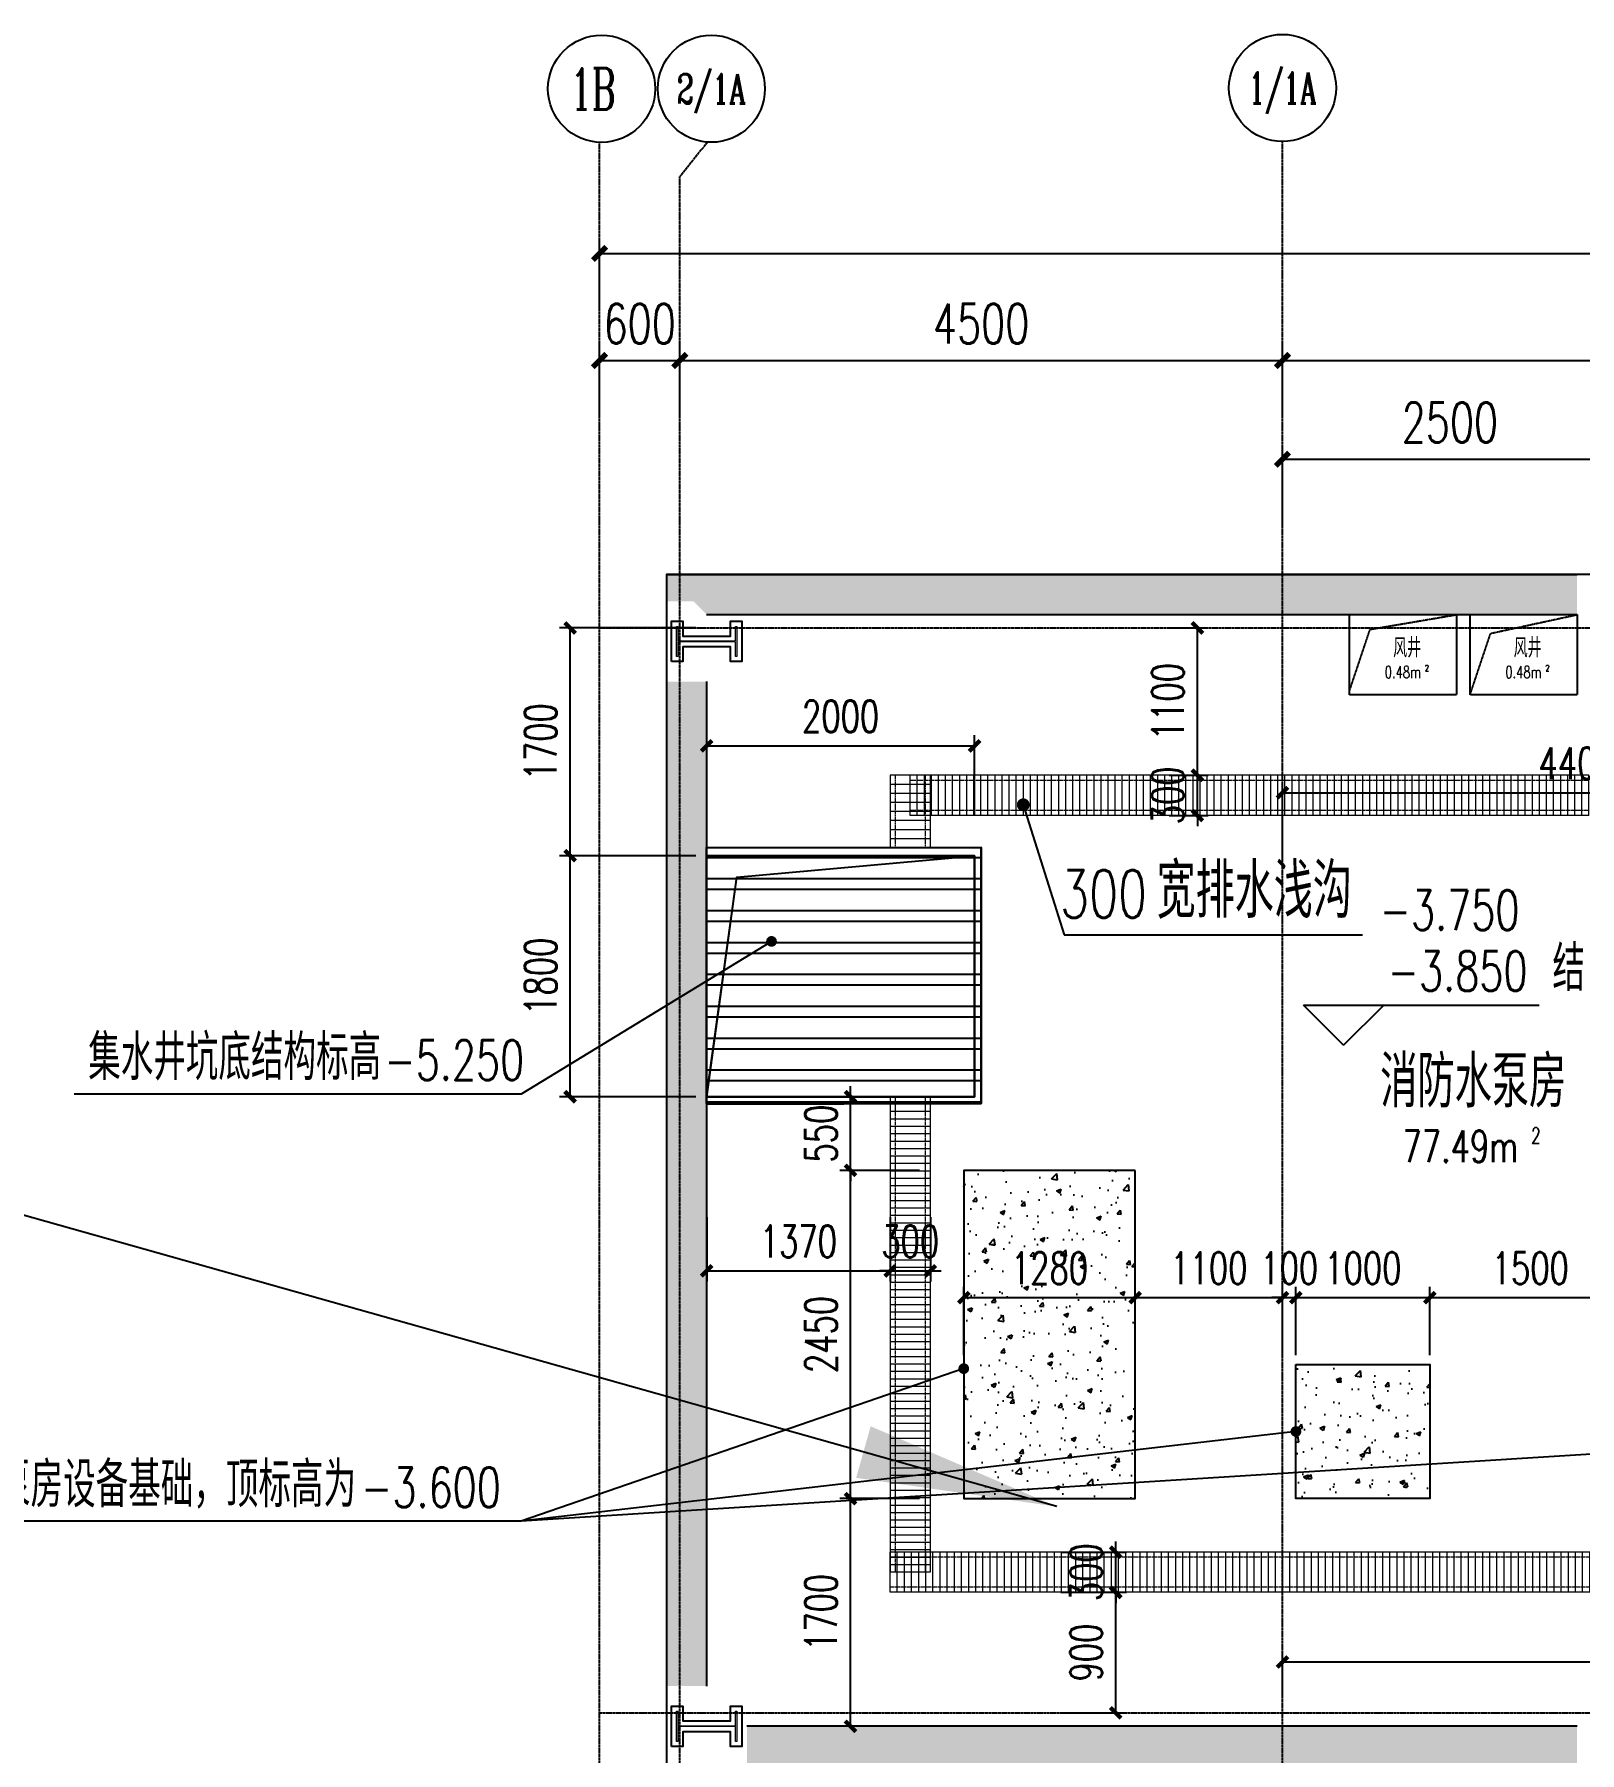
# Model space of a CAD drawing. Extents: x -954573 to 446329, y 489853 to 1226784.
# Drawn here: x -178675 to -167135, y 853423 to 866252 of the extents above; entities that cross this region are included whole.
import ezdxf
from ezdxf.enums import TextEntityAlignment as Align

# ---------------------------------------------------------------- set-up
doc = ezdxf.new("R2010")
doc.units = 0
doc.header["$LTSCALE"] = 10
doc.header["$MEASUREMENT"] = 0
doc.linetypes.add('10平面$0$DOTE', pattern=[2.42, 2, -0.2, 0.02, -0.2])
doc.linetypes.add('10平面$1$DASH', pattern=[0.35, 0.25, -0.1])
doc.layers.get('Defpoints').update_dxf_attribs({"color": 210})
for name, color, linetype in [('10平面$0$A-AXIS-D', 8, 'Continuous'), ('10平面$0$A-AXIS-DOTE', 8, '10平面$0$DOTE'), ('10平面$0$A-AXIS-DP', 8, 'Continuous'), ('10平面$0$A-AXIS-SYMB', 8, 'Continuous'), ('10平面$0$A-HATCH-2', 8, 'Continuous'), ('10平面$0$A-WINDOW', 8, 'Continuous'), ('10平面$0$A-防火门窗', 1, 'Continuous'), ('10平面$0$AS-COLN', 8, 'Continuous'), ('10平面$0$AS-WALL', 8, 'Continuous'), ('10平面$0$AS-结构边线层', 8, 'Continuous'), ('10平面$0$PUB_TEXT', 8, 'Continuous'), ('10平面$0$建-墙-填充', 8, 'Continuous'), ('10平面$0$建-标高', 8, 'Continuous'), ('A-LIN-V', 9, 'Continuous'), ('建-引出', 3, 'Continuous')]:
    doc.layers.add(name, color=color, linetype=linetype)
doc.layers.add('10平面$0$A-WALL-HATCH', color=8, linetype='Continuous', lineweight=13)
doc.layers.add('10平面$0$S-col', color=2, linetype='Continuous', lineweight=0)
doc.styles.add('10平面$0$_TCH_AXIS', font='COMPLEX', dxfattribs={"bigfont": 'GBCBIG'})
doc.styles.add('10平面$0$_TCH_DIM', font='SIMPLEX', dxfattribs={"bigfont": 'GBCBIG'})
doc.styles.add('10平面$0$_TCH_DIM_T3', font='SIMPLEX', dxfattribs={"width": 0.705882, "bigfont": 'GBCBIG'})
doc.styles.add('10平面$0$A-AREA', font='SIMPLEX', dxfattribs={"bigfont": 'GBCBIG'})
doc.styles.add('10平面$0$A-STANDARD', font='SIMPLEX', dxfattribs={"bigfont": 'GBCBIG'})
doc.dimstyles.new('10平面$0$_TCH_ARCH&&100', dxfattribs={"dimtxt": 297.5, "dimasz": 100, "dimexe": 100, "dimexo": 100, "dimgap": 126.25, "dimtad": 1, "dimdec": 0, "dimzin": 0, "dimdsep": 46, "dimtxsty": '10平面$0$_TCH_DIM_T3', "dimblk": '10平面$0$_ArchTick', "dimcen": 0.09, "dimclrt": 7, "dimazin": 2, "dimtfac": 1, "dimtdec": 0, "dimtix": 1, "dimtmove": 2, "dimatfit": 3, "dimfxl": 0, "dimtolj": 1, "dimtzin": 0, "dimarcsym": 0})
doc.dimstyles.new('10平面$0$_TCH_ARCH&&80', dxfattribs={"dimtxt": 238, "dimasz": 80, "dimexe": 80, "dimexo": 80, "dimgap": 101, "dimtad": 1, "dimdec": 0, "dimzin": 0, "dimdsep": 46, "dimtxsty": '10平面$0$_TCH_DIM_T3', "dimblk": '10平面$0$_ArchTick', "dimcen": 0.09, "dimclrt": 7, "dimazin": 2, "dimtfac": 1, "dimtdec": 0, "dimtix": 1, "dimtmove": 2, "dimatfit": 3, "dimfxl": 0, "dimtolj": 1, "dimtzin": 0, "dimarcsym": 0})

# ---------------------------------------------------------------- blocks, each defined once
blk = doc.blocks.new('10平面$0$_ArchTick')
at = {"color": 0, "linetype": 'ByBlock', "const_width": 0.4}
blk.add_lwpolyline([(-0.5, -0.5), (0.5, 0.5)], dxfattribs=at)
blk = doc.blocks.new('*D3034')
at = {"layer": '10平面$0$A-AXIS-D', "color": 0, "lineweight": -2}
for p, q in [((46282, 58583), (46282, 59097)), ((46882, 58583), (46882, 59097)), ((46282, 58997), (46882, 58997))]:
    blk.add_line(p, q, dxfattribs=at)
at = {"layer": 'Defpoints', "color": 0}
for p in [(46882, 58997), (46282, 58483), (46882, 58483)]:
    blk.add_point(p, dxfattribs=at)
at = {"layer": '10平面$0$A-AXIS-D', "color": 0, "lineweight": -2, "xscale": 100, "yscale": 100, "zscale": 100, "rotation": 180}
blk.add_blockref('10平面$0$_ArchTick', (46282, 58997), dxfattribs=at)
at = {"layer": '10平面$0$A-AXIS-D', "color": 0, "lineweight": -2, "xscale": 100, "yscale": 100, "zscale": 100}
blk.add_blockref('10平面$0$_ArchTick', (46882, 58997), dxfattribs=at)
at = {"layer": '10平面$0$A-AXIS-D', "color": 7, "insert": (46582, 59272), "char_height": 297.5, "attachment_point": 5, "style": '10平面$0$_TCH_DIM_T3'}
blk.add_mtext('\\A1;600', dxfattribs=at)
blk = doc.blocks.new('*D3035')
at = {"layer": '10平面$0$A-AXIS-D', "color": 0, "lineweight": -2}
for p, q in [((46882, 58583), (46882, 59097)), ((51382, 58583), (51382, 59097)), ((46882, 58997), (51382, 58997))]:
    blk.add_line(p, q, dxfattribs=at)
at = {"layer": 'Defpoints', "color": 0}
for p in [(51382, 58997), (46882, 58483), (51382, 58483)]:
    blk.add_point(p, dxfattribs=at)
at = {"layer": '10平面$0$A-AXIS-D', "color": 0, "lineweight": -2, "xscale": 100, "yscale": 100, "zscale": 100, "rotation": 180}
blk.add_blockref('10平面$0$_ArchTick', (46882, 58997), dxfattribs=at)
at = {"layer": '10平面$0$A-AXIS-D', "color": 0, "lineweight": -2, "xscale": 100, "yscale": 100, "zscale": 100}
blk.add_blockref('10平面$0$_ArchTick', (51382, 58997), dxfattribs=at)
at = {"layer": '10平面$0$A-AXIS-D', "color": 7, "insert": (49132, 59272), "char_height": 297.5, "attachment_point": 5, "style": '10平面$0$_TCH_DIM_T3'}
blk.add_mtext('\\A1;4500', dxfattribs=at)
blk = doc.blocks.new('*D3036')
at = {"layer": '10平面$0$A-AXIS-D', "color": 0, "lineweight": -2}
for p, q in [((51382, 58583), (51382, 59097)), ((61882, 58583), (61882, 59097)), ((51382, 58997), (61882, 58997))]:
    blk.add_line(p, q, dxfattribs=at)
at = {"layer": 'Defpoints', "color": 0}
for p in [(61882, 58997), (51382, 58483), (61882, 58483)]:
    blk.add_point(p, dxfattribs=at)
at = {"layer": '10平面$0$A-AXIS-D', "color": 0, "lineweight": -2, "xscale": 100, "yscale": 100, "zscale": 100, "rotation": 180}
blk.add_blockref('10平面$0$_ArchTick', (51382, 58997), dxfattribs=at)
at = {"layer": '10平面$0$A-AXIS-D', "color": 0, "lineweight": -2, "xscale": 100, "yscale": 100, "zscale": 100}
blk.add_blockref('10平面$0$_ArchTick', (61882, 58997), dxfattribs=at)
at = {"layer": '10平面$0$A-AXIS-D', "color": 7, "insert": (56632, 59272), "char_height": 297.5, "attachment_point": 5, "style": '10平面$0$_TCH_DIM_T3'}
blk.add_mtext('\\A1;10500', dxfattribs=at)
blk = doc.blocks.new('*D3042')
at = {"layer": '10平面$0$A-AXIS-D', "color": 0, "lineweight": -2}
for p, q in [((46282, 59383), (46282, 59897)), ((46282, 59797), (61882, 59797)), ((61882, 59383), (61882, 59897))]:
    blk.add_line(p, q, dxfattribs=at)
at = {"layer": 'Defpoints', "color": 0}
for p in [(61882, 59797), (46282, 59283), (61882, 59283)]:
    blk.add_point(p, dxfattribs=at)
at = {"layer": '10平面$0$A-AXIS-D', "color": 0, "lineweight": -2, "xscale": 100, "yscale": 100, "zscale": 100, "rotation": 180}
blk.add_blockref('10平面$0$_ArchTick', (46282, 59797), dxfattribs=at)
at = {"layer": '10平面$0$A-AXIS-D', "color": 0, "lineweight": -2, "xscale": 100, "yscale": 100, "zscale": 100}
blk.add_blockref('10平面$0$_ArchTick', (61882, 59797), dxfattribs=at)
at = {"layer": '10平面$0$A-AXIS-D', "color": 7, "insert": (54082, 60072), "char_height": 297.5, "attachment_point": 5, "style": '10平面$0$_TCH_DIM_T3'}
blk.add_mtext('\\A1;15600', dxfattribs=at)
blk = doc.blocks.new('*D3192')
at = {"layer": '10平面$0$A-AXIS-D', "color": 0, "lineweight": -2}
for p, q in [((51382, 57760), (51382, 58360)), ((51382, 58260), (53882, 58260)), ((53882, 57760), (53882, 58360))]:
    blk.add_line(p, q, dxfattribs=at)
at = {"layer": 'Defpoints', "color": 0}
for p in [(53882, 58260), (51382, 57660), (53882, 57660)]:
    blk.add_point(p, dxfattribs=at)
at = {"layer": '10平面$0$A-AXIS-D', "color": 0, "lineweight": -2, "xscale": 100, "yscale": 100, "zscale": 100, "rotation": 180}
blk.add_blockref('10平面$0$_ArchTick', (51382, 58260), dxfattribs=at)
at = {"layer": '10平面$0$A-AXIS-D', "color": 0, "lineweight": -2, "xscale": 100, "yscale": 100, "zscale": 100}
blk.add_blockref('10平面$0$_ArchTick', (53882, 58260), dxfattribs=at)
at = {"layer": '10平面$0$A-AXIS-D', "color": 7, "insert": (52632, 58535), "char_height": 297.5, "attachment_point": 5, "style": '10平面$0$_TCH_DIM_T3'}
blk.add_mtext('\\A1;2500', dxfattribs=at)
blk = doc.blocks.new('10平面$0$43243')
at = {"layer": '10平面$0$AS-结构边线层'}
for points in [[(-173954, 845320), (-158354, 845320), (-158354, 862220), (-173954, 862220)], [(-171654, 858320), (-173654, 858320), (-173654, 860120), (-171654, 860120)]]:
    blk.add_lwpolyline(points, close=True, dxfattribs=at)
at = {"layer": '10平面$0$AS-结构边线层', "linetype": '10平面$1$DASH'}
for points in [[(-168854, 861920), (-168054, 861920), (-168054, 861320), (-168854, 861320)], [(-167954, 861920), (-167154, 861920), (-167154, 861320), (-167954, 861320)]]:
    blk.add_lwpolyline(points, close=True, dxfattribs=at)
for points in [[(-168854, 861350), (-168700, 861810), (-168054, 861920)], [(-167954, 861320), (-167800, 861780), (-167154, 861920)]]:
    blk.add_lwpolyline(points, dxfattribs=at)
at = {"layer": '10平面$0$AS-结构边线层'}
blk.add_lwpolyline([(-173654, 858320), (-173430, 859960), (-171654, 860120)], dxfattribs=at)
blk = doc.blocks.new('*D3603')
at = {"layer": '10平面$0$A-AXIS-DP', "color": 0, "lineweight": -2}
for p, q in [((-170200, 860720), (-169910, 860720)), ((-169990, 860720), (-169990, 860800)), ((-169990, 860420), (-169990, 860720)), ((-170200, 860420), (-169910, 860420)), ((-169990, 860420), (-169990, 860340))]:
    blk.add_line(p, q, dxfattribs=at)
at = {"layer": 'Defpoints', "color": 0}
for p in [(-170280, 860720), (-169990, 860720), (-170280, 860420)]:
    blk.add_point(p, dxfattribs=at)
at = {"layer": '10平面$0$A-AXIS-DP', "color": 0, "lineweight": -2, "xscale": 80, "yscale": 80, "zscale": 80}
for p, rotation in [((-169990, 860720), 270), ((-169990, 860420), 90)]:
    blk.add_blockref('10平面$0$_ArchTick', p, dxfattribs=dict(at, rotation=rotation))
at = {"layer": '10平面$0$A-AXIS-DP', "color": 7, "insert": (-170210, 860570), "char_height": 238, "attachment_point": 5, "rotation": 90, "style": '10平面$0$_TCH_DIM_T3'}
blk.add_mtext('\\A1;300', dxfattribs=at)
blk = doc.blocks.new('*D3604')
at = {"layer": '10平面$0$A-AXIS-DP', "color": 0, "lineweight": -2}
for p, q in [((-170200, 861820), (-169910, 861820)), ((-169990, 860720), (-169990, 861820)), ((-170200, 860720), (-169910, 860720))]:
    blk.add_line(p, q, dxfattribs=at)
at = {"layer": 'Defpoints', "color": 0}
for p in [(-170280, 861820), (-169990, 861820), (-170280, 860720)]:
    blk.add_point(p, dxfattribs=at)
at = {"layer": '10平面$0$A-AXIS-DP', "color": 0, "lineweight": -2, "xscale": 80, "yscale": 80, "zscale": 80}
for p, rotation in [((-169990, 861820), 90), ((-169990, 860720), 270)]:
    blk.add_blockref('10平面$0$_ArchTick', p, dxfattribs=dict(at, rotation=rotation))
at = {"layer": '10平面$0$A-AXIS-DP', "color": 7, "insert": (-170210, 861270), "char_height": 238, "attachment_point": 5, "rotation": 90, "style": '10平面$0$_TCH_DIM_T3'}
blk.add_mtext('\\A1;1100', dxfattribs=at)
blk = doc.blocks.new('*D3605')
at = {"layer": '10平面$0$A-AXIS-DP', "color": 0, "lineweight": -2}
for p, q in [((-172284, 857420), (-172284, 856940)), ((-171984, 857420), (-171984, 856940)), ((-172284, 857020), (-172364, 857020)), ((-172284, 857020), (-171984, 857020)), ((-171984, 857020), (-171904, 857020))]:
    blk.add_line(p, q, dxfattribs=at)
at = {"layer": 'Defpoints', "color": 0}
for p in [(-172284, 857500), (-171984, 857500), (-171984, 857020)]:
    blk.add_point(p, dxfattribs=at)
at = {"layer": '10平面$0$A-AXIS-DP', "color": 0, "lineweight": -2, "xscale": 80, "yscale": 80, "zscale": 80}
blk.add_blockref('10平面$0$_ArchTick', (-172284, 857020), dxfattribs=at)
at = {"layer": '10平面$0$A-AXIS-DP', "color": 0, "lineweight": -2, "xscale": 80, "yscale": 80, "zscale": 80, "rotation": 180}
blk.add_blockref('10平面$0$_ArchTick', (-171984, 857020), dxfattribs=at)
at = {"layer": '10平面$0$A-AXIS-DP', "color": 7, "insert": (-172134, 857240), "char_height": 238, "attachment_point": 5, "style": '10平面$0$_TCH_DIM_T3'}
blk.add_mtext('\\A1;300', dxfattribs=at)
blk = doc.blocks.new('*D3606')
at = {"layer": '10平面$0$A-AXIS-DP', "color": 0, "lineweight": -2}
for p, q in [((-173654, 857420), (-173654, 856940)), ((-172284, 857420), (-172284, 856940)), ((-173654, 857020), (-172284, 857020))]:
    blk.add_line(p, q, dxfattribs=at)
at = {"layer": 'Defpoints', "color": 0}
for p in [(-173654, 857500), (-172284, 857500), (-172284, 857020)]:
    blk.add_point(p, dxfattribs=at)
at = {"layer": '10平面$0$A-AXIS-DP', "color": 0, "lineweight": -2, "xscale": 80, "yscale": 80, "zscale": 80, "rotation": 180}
blk.add_blockref('10平面$0$_ArchTick', (-173654, 857020), dxfattribs=at)
at = {"layer": '10平面$0$A-AXIS-DP', "color": 0, "lineweight": -2, "xscale": 80, "yscale": 80, "zscale": 80}
blk.add_blockref('10平面$0$_ArchTick', (-172284, 857020), dxfattribs=at)
at = {"layer": '10平面$0$A-AXIS-DP', "color": 7, "insert": (-172969, 857240), "char_height": 238, "attachment_point": 5, "style": '10平面$0$_TCH_DIM_T3'}
blk.add_mtext('\\A1;1370', dxfattribs=at)
blk = doc.blocks.new('*D3608')
at = {"layer": '10平面$0$A-AXIS-DP', "color": 0, "lineweight": -2}
for p, q in [((-171010, 854620), (-170520, 854620)), ((-170600, 853720), (-170600, 854620)), ((-171010, 853720), (-170520, 853720))]:
    blk.add_line(p, q, dxfattribs=at)
at = {"layer": 'Defpoints', "color": 0}
for p in [(-171090, 854620), (-170600, 854620), (-171090, 853720)]:
    blk.add_point(p, dxfattribs=at)
at = {"layer": '10平面$0$A-AXIS-DP', "color": 0, "lineweight": -2, "xscale": 80, "yscale": 80, "zscale": 80}
for p, rotation in [((-170600, 854620), 90), ((-170600, 853720), 270)]:
    blk.add_blockref('10平面$0$_ArchTick', p, dxfattribs=dict(at, rotation=rotation))
at = {"layer": '10平面$0$A-AXIS-DP', "color": 7, "insert": (-170820, 854170), "char_height": 238, "attachment_point": 5, "rotation": 90, "style": '10平面$0$_TCH_DIM_T3'}
blk.add_mtext('\\A1;900', dxfattribs=at)
blk = doc.blocks.new('*D3609')
at = {"layer": '10平面$0$A-AXIS-DP', "color": 0, "lineweight": -2}
for p, q in [((-170600, 854920), (-170600, 855000)), ((-171010, 854920), (-170520, 854920)), ((-170600, 854620), (-170600, 854920)), ((-171010, 854620), (-170520, 854620)), ((-170600, 854620), (-170600, 854540))]:
    blk.add_line(p, q, dxfattribs=at)
at = {"layer": 'Defpoints', "color": 0}
for p in [(-171090, 854920), (-170600, 854920), (-171090, 854620)]:
    blk.add_point(p, dxfattribs=at)
at = {"layer": '10平面$0$A-AXIS-DP', "color": 0, "lineweight": -2, "xscale": 80, "yscale": 80, "zscale": 80}
for p, rotation in [((-170600, 854920), 270), ((-170600, 854620), 90)]:
    blk.add_blockref('10平面$0$_ArchTick', p, dxfattribs=dict(at, rotation=rotation))
at = {"layer": '10平面$0$A-AXIS-DP', "color": 7, "insert": (-170820, 854770), "char_height": 238, "attachment_point": 5, "rotation": 90, "style": '10平面$0$_TCH_DIM_T3'}
blk.add_mtext('\\A1;300', dxfattribs=at)
blk = doc.blocks.new('*D3613')
at = {"layer": '10平面$0$A-AXIS-DP', "color": 0, "lineweight": -2}
for p, q in [((-172064, 855320), (-172660, 855320)), ((-172580, 853620), (-172580, 855320)), ((-172064, 853620), (-172660, 853620))]:
    blk.add_line(p, q, dxfattribs=at)
at = {"layer": 'Defpoints', "color": 0}
for p in [(-172580, 855320), (-171984, 855320), (-171984, 853620)]:
    blk.add_point(p, dxfattribs=at)
at = {"layer": '10平面$0$A-AXIS-DP', "color": 0, "lineweight": -2, "xscale": 80, "yscale": 80, "zscale": 80}
for p, rotation in [((-172580, 855320), 90), ((-172580, 853620), 270)]:
    blk.add_blockref('10平面$0$_ArchTick', p, dxfattribs=dict(at, rotation=rotation))
at = {"layer": '10平面$0$A-AXIS-DP', "color": 7, "insert": (-172800, 854470), "char_height": 238, "attachment_point": 5, "rotation": 90, "style": '10平面$0$_TCH_DIM_T3'}
blk.add_mtext('\\A1;1700', dxfattribs=at)
blk = doc.blocks.new('*D3614')
at = {"layer": '10平面$0$A-AXIS-DP', "color": 0, "lineweight": -2}
for p, q in [((-172064, 857770), (-172660, 857770)), ((-172580, 855320), (-172580, 857770)), ((-172064, 855320), (-172660, 855320))]:
    blk.add_line(p, q, dxfattribs=at)
at = {"layer": 'Defpoints', "color": 0}
for p in [(-172580, 857770), (-171984, 857770), (-171984, 855320)]:
    blk.add_point(p, dxfattribs=at)
at = {"layer": '10平面$0$A-AXIS-DP', "color": 0, "lineweight": -2, "xscale": 80, "yscale": 80, "zscale": 80}
for p, rotation in [((-172580, 857770), 90), ((-172580, 855320), 270)]:
    blk.add_blockref('10平面$0$_ArchTick', p, dxfattribs=dict(at, rotation=rotation))
at = {"layer": '10平面$0$A-AXIS-DP', "color": 7, "insert": (-172800, 856545), "char_height": 238, "attachment_point": 5, "rotation": 90, "style": '10平面$0$_TCH_DIM_T3'}
blk.add_mtext('\\A1;2450', dxfattribs=at)
blk = doc.blocks.new('*D3615')
at = {"layer": '10平面$0$A-AXIS-DP', "color": 0, "lineweight": -2}
for p, q in [((-172064, 858320), (-172660, 858320)), ((-172580, 858320), (-172580, 858400)), ((-172580, 857770), (-172580, 858320)), ((-172064, 857770), (-172660, 857770)), ((-172580, 857770), (-172580, 857690))]:
    blk.add_line(p, q, dxfattribs=at)
at = {"layer": 'Defpoints', "color": 0}
for p in [(-172580, 858320), (-171984, 858320), (-171984, 857770)]:
    blk.add_point(p, dxfattribs=at)
at = {"layer": '10平面$0$A-AXIS-DP', "color": 0, "lineweight": -2, "xscale": 80, "yscale": 80, "zscale": 80}
for p, rotation in [((-172580, 858320), 270), ((-172580, 857770), 90)]:
    blk.add_blockref('10平面$0$_ArchTick', p, dxfattribs=dict(at, rotation=rotation))
at = {"layer": '10平面$0$A-AXIS-DP', "color": 7, "insert": (-172800, 858045), "char_height": 238, "attachment_point": 5, "rotation": 90, "style": '10平面$0$_TCH_DIM_T3'}
blk.add_mtext('\\A1;550', dxfattribs=at)
blk = doc.blocks.new('*D3616')
at = {"layer": '10平面$0$A-AXIS-DP', "color": 0, "lineweight": -2}
for p, q in [((-171734, 856390), (-171734, 856900)), ((-170454, 856390), (-170454, 856900)), ((-171734, 856820), (-170454, 856820))]:
    blk.add_line(p, q, dxfattribs=at)
at = {"layer": 'Defpoints', "color": 0}
for p in [(-170454, 856820), (-171734, 856310), (-170454, 856310)]:
    blk.add_point(p, dxfattribs=at)
at = {"layer": '10平面$0$A-AXIS-DP', "color": 0, "lineweight": -2, "xscale": 80, "yscale": 80, "zscale": 80, "rotation": 180}
blk.add_blockref('10平面$0$_ArchTick', (-171734, 856820), dxfattribs=at)
at = {"layer": '10平面$0$A-AXIS-DP', "color": 0, "lineweight": -2, "xscale": 80, "yscale": 80, "zscale": 80}
blk.add_blockref('10平面$0$_ArchTick', (-170454, 856820), dxfattribs=at)
at = {"layer": '10平面$0$A-AXIS-DP', "color": 7, "insert": (-171094, 857040), "char_height": 238, "attachment_point": 5, "style": '10平面$0$_TCH_DIM_T3'}
blk.add_mtext('\\A1;1280', dxfattribs=at)
blk = doc.blocks.new('*D3617')
at = {"layer": '10平面$0$A-AXIS-DP', "color": 0, "lineweight": -2}
for p, q in [((-170454, 856390), (-170454, 856900)), ((-169354, 856390), (-169354, 856900)), ((-170454, 856820), (-169354, 856820))]:
    blk.add_line(p, q, dxfattribs=at)
at = {"layer": 'Defpoints', "color": 0}
for p in [(-169354, 856820), (-170454, 856310), (-169354, 856310)]:
    blk.add_point(p, dxfattribs=at)
at = {"layer": '10平面$0$A-AXIS-DP', "color": 0, "lineweight": -2, "xscale": 80, "yscale": 80, "zscale": 80, "rotation": 180}
blk.add_blockref('10平面$0$_ArchTick', (-170454, 856820), dxfattribs=at)
at = {"layer": '10平面$0$A-AXIS-DP', "color": 0, "lineweight": -2, "xscale": 80, "yscale": 80, "zscale": 80}
blk.add_blockref('10平面$0$_ArchTick', (-169354, 856820), dxfattribs=at)
at = {"layer": '10平面$0$A-AXIS-DP', "color": 7, "insert": (-169904, 857040), "char_height": 238, "attachment_point": 5, "style": '10平面$0$_TCH_DIM_T3'}
blk.add_mtext('\\A1;1100', dxfattribs=at)
blk = doc.blocks.new('*D3618')
at = {"layer": '10平面$0$A-AXIS-DP', "color": 0, "lineweight": -2}
for p, q in [((-169354, 856390), (-169354, 856900)), ((-169254, 856390), (-169254, 856900)), ((-169354, 856820), (-169434, 856820)), ((-169354, 856820), (-169254, 856820)), ((-169254, 856820), (-169174, 856820))]:
    blk.add_line(p, q, dxfattribs=at)
at = {"layer": 'Defpoints', "color": 0}
for p in [(-169254, 856820), (-169354, 856310), (-169254, 856310)]:
    blk.add_point(p, dxfattribs=at)
at = {"layer": '10平面$0$A-AXIS-DP', "color": 0, "lineweight": -2, "xscale": 80, "yscale": 80, "zscale": 80}
blk.add_blockref('10平面$0$_ArchTick', (-169354, 856820), dxfattribs=at)
at = {"layer": '10平面$0$A-AXIS-DP', "color": 0, "lineweight": -2, "xscale": 80, "yscale": 80, "zscale": 80, "rotation": 180}
blk.add_blockref('10平面$0$_ArchTick', (-169254, 856820), dxfattribs=at)
at = {"layer": '10平面$0$A-AXIS-DP', "color": 7, "insert": (-169304, 857040), "char_height": 238, "attachment_point": 5, "style": '10平面$0$_TCH_DIM_T3'}
blk.add_mtext('\\A1;100', dxfattribs=at)
blk = doc.blocks.new('*D3619')
at = {"layer": '10平面$0$A-AXIS-DP', "color": 0, "lineweight": -2}
for p, q in [((-169254, 856390), (-169254, 856900)), ((-168254, 856390), (-168254, 856900)), ((-169254, 856820), (-168254, 856820))]:
    blk.add_line(p, q, dxfattribs=at)
at = {"layer": 'Defpoints', "color": 0}
for p in [(-168254, 856820), (-169254, 856310), (-168254, 856310)]:
    blk.add_point(p, dxfattribs=at)
at = {"layer": '10平面$0$A-AXIS-DP', "color": 0, "lineweight": -2, "xscale": 80, "yscale": 80, "zscale": 80, "rotation": 180}
blk.add_blockref('10平面$0$_ArchTick', (-169254, 856820), dxfattribs=at)
at = {"layer": '10平面$0$A-AXIS-DP', "color": 0, "lineweight": -2, "xscale": 80, "yscale": 80, "zscale": 80}
blk.add_blockref('10平面$0$_ArchTick', (-168254, 856820), dxfattribs=at)
at = {"layer": '10平面$0$A-AXIS-DP', "color": 7, "insert": (-168754, 857040), "char_height": 238, "attachment_point": 5, "style": '10平面$0$_TCH_DIM_T3'}
blk.add_mtext('\\A1;1000', dxfattribs=at)
blk = doc.blocks.new('*D3620')
at = {"layer": '10平面$0$A-AXIS-DP', "color": 0, "lineweight": -2}
for p, q in [((-168254, 856390), (-168254, 856900)), ((-166754, 856390), (-166754, 856900)), ((-168254, 856820), (-166754, 856820))]:
    blk.add_line(p, q, dxfattribs=at)
at = {"layer": 'Defpoints', "color": 0}
for p in [(-166754, 856820), (-168254, 856310), (-166754, 856310)]:
    blk.add_point(p, dxfattribs=at)
at = {"layer": '10平面$0$A-AXIS-DP', "color": 0, "lineweight": -2, "xscale": 80, "yscale": 80, "zscale": 80, "rotation": 180}
blk.add_blockref('10平面$0$_ArchTick', (-168254, 856820), dxfattribs=at)
at = {"layer": '10平面$0$A-AXIS-DP', "color": 0, "lineweight": -2, "xscale": 80, "yscale": 80, "zscale": 80}
blk.add_blockref('10平面$0$_ArchTick', (-166754, 856820), dxfattribs=at)
at = {"layer": '10平面$0$A-AXIS-DP', "color": 7, "insert": (-167504, 857040), "char_height": 238, "attachment_point": 5, "style": '10平面$0$_TCH_DIM_T3'}
blk.add_mtext('\\A1;1500', dxfattribs=at)
blk = doc.blocks.new('*D3626')
at = {"layer": '10平面$0$A-AXIS-DP', "color": 0, "lineweight": -2}
for p, q in [((-173654, 860420), (-173654, 861020)), ((-171654, 860420), (-171654, 861020)), ((-173654, 860940), (-171654, 860940))]:
    blk.add_line(p, q, dxfattribs=at)
at = {"layer": 'Defpoints', "color": 0}
for p in [(-171654, 860940), (-173654, 860340), (-171654, 860340)]:
    blk.add_point(p, dxfattribs=at)
at = {"layer": '10平面$0$A-AXIS-DP', "color": 0, "lineweight": -2, "xscale": 80, "yscale": 80, "zscale": 80, "rotation": 180}
blk.add_blockref('10平面$0$_ArchTick', (-173654, 860940), dxfattribs=at)
at = {"layer": '10平面$0$A-AXIS-DP', "color": 0, "lineweight": -2, "xscale": 80, "yscale": 80, "zscale": 80}
blk.add_blockref('10平面$0$_ArchTick', (-171654, 860940), dxfattribs=at)
at = {"layer": '10平面$0$A-AXIS-DP', "color": 7, "insert": (-172654, 861160), "char_height": 238, "attachment_point": 5, "style": '10平面$0$_TCH_DIM_T3'}
blk.add_mtext('\\A1;2000', dxfattribs=at)
blk = doc.blocks.new('*D3627')
at = {"layer": '10平面$0$A-AXIS-DP', "color": 0, "lineweight": -2}
for p, q in [((-173734, 860120), (-174754, 860120)), ((-174674, 858320), (-174674, 860120)), ((-173734, 858320), (-174754, 858320))]:
    blk.add_line(p, q, dxfattribs=at)
at = {"layer": 'Defpoints', "color": 0}
for p in [(-174674, 860120), (-173654, 860120), (-173654, 858320)]:
    blk.add_point(p, dxfattribs=at)
at = {"layer": '10平面$0$A-AXIS-DP', "color": 0, "lineweight": -2, "xscale": 80, "yscale": 80, "zscale": 80}
for p, rotation in [((-174674, 860120), 90), ((-174674, 858320), 270)]:
    blk.add_blockref('10平面$0$_ArchTick', p, dxfattribs=dict(at, rotation=rotation))
at = {"layer": '10平面$0$A-AXIS-DP', "color": 7, "insert": (-174894, 859220), "char_height": 238, "attachment_point": 5, "rotation": 90, "style": '10平面$0$_TCH_DIM_T3'}
blk.add_mtext('\\A1;1800', dxfattribs=at)
blk = doc.blocks.new('*D3628')
at = {"layer": '10平面$0$A-AXIS-DP', "color": 0, "lineweight": -2}
for p, q in [((-173734, 861820), (-174754, 861820)), ((-174674, 860120), (-174674, 861820)), ((-173734, 860120), (-174754, 860120))]:
    blk.add_line(p, q, dxfattribs=at)
at = {"layer": 'Defpoints', "color": 0}
for p in [(-174674, 861820), (-173654, 861820), (-173654, 860120)]:
    blk.add_point(p, dxfattribs=at)
at = {"layer": '10平面$0$A-AXIS-DP', "color": 0, "lineweight": -2, "xscale": 80, "yscale": 80, "zscale": 80}
for p, rotation in [((-174674, 861820), 90), ((-174674, 860120), 270)]:
    blk.add_blockref('10平面$0$_ArchTick', p, dxfattribs=dict(at, rotation=rotation))
at = {"layer": '10平面$0$A-AXIS-DP', "color": 7, "insert": (-174894, 860970), "char_height": 238, "attachment_point": 5, "rotation": 90, "style": '10平面$0$_TCH_DIM_T3'}
blk.add_mtext('\\A1;1700', dxfattribs=at)
blk = doc.blocks.new('*D3629')
at = {"layer": '10平面$0$A-AXIS-DP', "color": 0, "lineweight": -2}
for p, q in [((-169354, 853830), (-169354, 854180)), ((-163754, 853830), (-163754, 854180)), ((-169354, 854100), (-163754, 854100))]:
    blk.add_line(p, q, dxfattribs=at)
at = {"layer": 'Defpoints', "color": 0}
for p in [(-163754, 854100), (-169354, 853750), (-163754, 853750)]:
    blk.add_point(p, dxfattribs=at)
at = {"layer": '10平面$0$A-AXIS-DP', "color": 0, "lineweight": -2, "xscale": 80, "yscale": 80, "zscale": 80, "rotation": 180}
blk.add_blockref('10平面$0$_ArchTick', (-169354, 854100), dxfattribs=at)
at = {"layer": '10平面$0$A-AXIS-DP', "color": 0, "lineweight": -2, "xscale": 80, "yscale": 80, "zscale": 80}
blk.add_blockref('10平面$0$_ArchTick', (-163754, 854100), dxfattribs=at)
at = {"layer": '10平面$0$A-AXIS-DP', "color": 7, "insert": (-166554, 854320), "char_height": 238, "attachment_point": 5, "style": '10平面$0$_TCH_DIM_T3'}
blk.add_mtext('\\A1;5600', dxfattribs=at)
blk = doc.blocks.new('*D3633')
at = {"layer": '10平面$0$A-AXIS-DP', "color": 0, "lineweight": -2}
for p, q in [((-169354, 860080), (-169354, 860670)), ((-164954, 860080), (-164954, 860670)), ((-169354, 860590), (-164954, 860590))]:
    blk.add_line(p, q, dxfattribs=at)
at = {"layer": 'Defpoints', "color": 0}
for p in [(-164954, 860590), (-169354, 860000), (-164954, 860000)]:
    blk.add_point(p, dxfattribs=at)
at = {"layer": '10平面$0$A-AXIS-DP', "color": 0, "lineweight": -2, "xscale": 80, "yscale": 80, "zscale": 80, "rotation": 180}
blk.add_blockref('10平面$0$_ArchTick', (-169354, 860590), dxfattribs=at)
at = {"layer": '10平面$0$A-AXIS-DP', "color": 0, "lineweight": -2, "xscale": 80, "yscale": 80, "zscale": 80}
blk.add_blockref('10平面$0$_ArchTick', (-164954, 860590), dxfattribs=at)
at = {"layer": '10平面$0$A-AXIS-DP', "color": 7, "insert": (-167154, 860810), "char_height": 238, "attachment_point": 5, "style": '10平面$0$_TCH_DIM_T3'}
blk.add_mtext('\\A1;4400', dxfattribs=at)
blk = doc.blocks.new('10平面$0$_FZH')
at = {"layer": '10平面$0$A-HATCH-2'}
blk.add_lwpolyline([(-0.437, -0.25), (-0.437, 0.25), (-0.297, 0.25), (-0.297, 0.067), (0.298, 0.067), (0.298, 0.25), (0.438, 0.25), (0.438, -0.25), (0.298, -0.25), (0.298, -0.068), (-0.297, -0.068), (-0.297, -0.25)], close=True, dxfattribs=at)
at = {"layer": '10平面$0$S-col'}
blk.add_lwpolyline([(-0.375, -0.188), (-0.375, 0.187), (-0.36, 0.187), (-0.36, 0.005), (0.36, 0.005), (0.36, 0.187), (0.375, 0.187), (0.375, -0.188), (0.36, -0.188), (0.36, -0.005), (-0.36, -0.005), (-0.36, -0.188)], close=True, dxfattribs=at)
blk = doc.blocks.new('10平面$0$$LinePat$饰面砖')
at = {"color": 0}
for p, q in [((0, 0), (70, 0)), ((0, 0), (0, -100)), ((17.5, 0), (17.5, -100)), ((35, 0), (35, -100)), ((52.5, 0), (52.5, -100)), ((70, 0), (70, -100)), ((0, -100), (70, -100))]:
    blk.add_line(p, q, dxfattribs=at)
at = {"color": 0, "linetype": '10平面$1$DASH'}
for p, q in [((0, -12.5), (70, -12.5)), ((0, -87.5), (70, -87.5))]:
    blk.add_line(p, q, dxfattribs=at)
blk = doc.blocks.new('10平面$0$dote')
at = {"layer": '10平面$0$A-AXIS-D'}
for centre in [(46297.3, 61026.1), (47117.3, 61026.4), (51382.2, 61032.3)]:
    blk.add_circle(centre, 400, dxfattribs=at)
at = {"layer": '10平面$0$A-AXIS-DOTE'}
for p, q in [((46282.2, 39230), (46282.2, 60626.4)), ((47087.6, 60626.4), (46882.2, 60370)), ((51382.2, 39230), (51382.2, 60626.4)), ((46882.2, 39230), (46882.2, 60370)), ((46282.2, 57000), (66291.5, 57000)), ((46282.2, 48900), (66301.5, 48900))]:
    blk.add_line(p, q, dxfattribs=at)
at = {"layer": '10平面$0$PUB_TEXT', "style": '10平面$0$_TCH_AXIS'}
for s, height, width, p, p2 in [('1B ', 307.25, 0.551724, (46063.2, 60872.5), (46531.4, 60872.5)), ('2/1A', 219.77, 0.65625, (46859.8, 60916.5), (47374.8, 60916.5)), ('1/1A', 232.83, 0.65625, (51127.5, 60915.9), (51636.9, 60915.9))]:
    blk.add_text(s, height=height, dxfattribs=dict(at, width=width)).set_placement(p, p2, align=Align.FIT)
at = {"layer": '10平面$0$A-AXIS-D'}
for base, p1, p2, angle, picture, middle in [((61882.2, 59796.7), (46282.2, 59283.1), (61882.2, 59283.1), 0, '*D3042', (54082.2, 60071.7)), ((46882.2, 58996.7), (46282.2, 58483.1), (46882.2, 58483.1), 0, '*D3034', (46582.2, 59271.7)), ((51382.2, 58996.7), (46882.2, 58483.1), (51382.2, 58483.1), 0, '*D3035', (49132.2, 59271.7)), ((61882.2, 58996.7), (51382.2, 58483.1), (61882.2, 58483.1), 0, '*D3036', (56632.2, 59271.7)), ((53882.2, 58260), (51382.2, 57660), (53882.2, 57660), 360, '*D3192', (52632.2, 58535))]:
    dim = blk.add_linear_dim(base=base, p1=p1, p2=p2, angle=angle, dimstyle='10平面$0$_TCH_ARCH&&100', override={"dimgap": 0}, dxfattribs=at)
    dim.commit()
    dim.dimension.update_dxf_attribs({"geometry": picture, "text_midpoint": middle, "dimtype": 129})
blk = doc.blocks.new('10平面')
at = {"layer": '10平面$0$A-HATCH-2'}
h = blk.add_hatch(dxfattribs=at)
h.set_pattern_fill('ANSI32', color=256, scale=50, angle=135)
h.set_pattern_definition([(180, (0, 0), (-1e-14, -238.125), []), (180, (-79.38, 79.38), (-1e-14, -238.125), [])])
h.paths.add_polyline_path([(-171604.2, 860180), (-173654.2, 860175), (-173654.2, 858265), (-171604.2, 858270)])
h = blk.add_hatch(dxfattribs=at)
h.set_pattern_fill('混凝土', color=256, scale=50)
h.set_pattern_definition([(50, (0, -400), (358.63009, -31.37607), [37.5, -412.5]), (355, (0, -400), (-69.37567, 376.09607), [30, -330]), (100.4514, (29.9, -402.6), (289.25469, 344.71977), [31.8701, -350.57106]), (46.1842, (0, -300), (533.62052, -82.7595), [56.25, -618.75]), (96.6356, (44.47, -306.9), (467.33135, 487.05894), [47.80514, -525.8565]), (351.1842, (0, -300), (467.33097, 487.0593), [45, -495]), (21, (50, -325), (298.45353, -201.30945), [37.5, -412.5]), (326, (50, -325), (121.65767, 362.57502), [30, -330]), (71.4514, (74.87, -341.78), (420.11131, 161.26525), [31.8701, -350.57106]), (37.5, (0, -400), (6.079928, 166.446927), [0, -326, 0, -335, 0, -331.25]), (7.5, (0, -400), (131.53477, 197.205856), [0, -191, 0, -318.5, 0, -126.25]), (327.5, (-111.5, -400), (266.911218, -11.277436), [0, -125, 0, -390, 0, -517.5]), (317.5, (-161.5, -400), (291.593085, 50.05249), [0, -162.5, 0, -259, 0, -367.5])])
h.paths.add_polyline_path([(-166754.2, 856320.3), (-165754.2, 856320.3), (-165754.2, 855320.3), (-166754.2, 855320.3)])
h.paths.add_polyline_path([(-169254.2, 856320.3), (-168254.2, 856320.3), (-168254.2, 855320.3), (-169254.2, 855320.3)])
h.paths.add_polyline_path([(-170454.2, 857770.4), (-171734.2, 857770.4), (-171734.2, 855320), (-170454.2, 855320)])
at = {"layer": '10平面$0$建-墙-填充'}
for points in [[(-173954.2, 862020), (-173754.2, 862020), (-173954.2, 862220)], [(-167154.2, 861920), (-167154.2, 862220), (-173954.2, 862220), (-173654.2, 861920)], [(-173954.2, 853920), (-173654.2, 853920), (-173654.2, 861420), (-173954.2, 861420)], [(-173354.2, 853620), (-173354.2, 853320), (-167154.2, 853320), (-167154.2, 853620)]]:
    blk.add_hatch(color=256, dxfattribs=at).paths.add_polyline_path(points)
at = {"layer": '10平面$0$A-AXIS-DP'}
blk.add_lwpolyline([(-173654.2, 860180), (-171604.2, 860180), (-171604.2, 858270), (-173654.2, 858270)], close=True, dxfattribs=at)
blk.add_lwpolyline([(-173654.2, 858320), (-173430, 859960), (-171654.2, 860120)], dxfattribs=at)
at = {"layer": '10平面$0$A-AXIS-SYMB'}
for p, q in [((-171290, 860500), (-170984.1, 859530)), ((-170984.1, 859530), (-168756.5, 859530))]:
    blk.add_line(p, q, dxfattribs=at)
at = {"layer": '10平面$0$A-AXIS-SYMB', "const_width": 48}
blk.add_lwpolyline([(-171297.2, 860522.9, 1), (-171282.8, 860477.1, 1)], format="xyb", close=True, dxfattribs=at)
at = {"layer": '10平面$0$A-WINDOW'}
blk.add_lwpolyline([(-171604.2, 860180), (-173654.2, 860175), (-173654.2, 858265), (-171604.2, 858270)], close=True, dxfattribs=at)
at = {"layer": '10平面$0$AS-COLN'}
for p, q in [((-173954.2, 862220), (-173954.2, 862020)), ((-173954.2, 862220), (-167154.2, 862220)), ((-173654.2, 861920), (-167154.2, 861920)), ((-173954.2, 861420), (-173954.2, 853920)), ((-173654.2, 861420), (-173654.2, 853920)), ((-167154.2, 853620), (-173354.2, 853620))]:
    blk.add_line(p, q, dxfattribs=at)
for points in [[(-171654.2, 860120), (-173654.2, 860120), (-173654.2, 858320), (-171654.2, 858320)], [(-170454.2, 857770.4), (-171734.2, 857770.4), (-171734.2, 855320), (-170454.2, 855320)], [(-169254.2, 856320.3), (-168254.2, 856320.3), (-168254.2, 855320.3), (-169254.2, 855320.3)]]:
    blk.add_lwpolyline(points, close=True, dxfattribs=at)
at = {"layer": '10平面$0$建-标高'}
for p, q in [((-173170, 859480), (-175040, 858340)), ((-168898.6, 858705), (-169198.6, 859005)), ((-169198.6, 859005), (-167438.6, 859005)), ((-168898.6, 858705), (-168598.6, 859005)), ((-175040, 858340), (-178377.5, 858340)), ((-171734.2, 856290), (-175040, 855150)), ((-169254.2, 855820.3), (-175040, 855150)), ((-166754.2, 855670), (-175040, 855150)), ((-175040, 855150), (-179780, 855150))]:
    blk.add_line(p, q, dxfattribs=at)
at = {"layer": '10平面$0$建-标高', "const_width": 40}
for points in [[(-173152.9, 859490.4, 1), (-173187.1, 859469.6, 1)], [(-171715.3, 856296.5, 1), (-171753.1, 856283.5, 1)], [(-169234.3, 855822.6, 1), (-169274.1, 855818, 1)]]:
    blk.add_lwpolyline(points, format="xyb", close=True, dxfattribs=at)
at = {"layer": '10平面$0$A-WALL-HATCH', "yscale": 3, "zscale": 3}
for p, xscale, rotation in [((-171984.2, 860720), 3.866376336032187, 270.0001690309118), ((-171923, 860420), 3.016807492303456, 179.9999999900766), ((-171711.8, 860420), 3.016807492303456, 179.9999999900766), ((-171500.7, 860420), 3.016807492303456, 179.9999999900766), ((-171289.5, 860420), 3.016807492303456, 179.9999999900766), ((-171078.3, 860420), 3.016807492303456, 179.9999999900766), ((-170867.1, 860420), 3.016807492303456, 179.9999999900766), ((-170656, 860420), 3.016807492303456, 179.9999999900766), ((-170444.8, 860420), 3.016807492303456, 179.9999999900766), ((-170233.6, 860420), 3.016807492303456, 179.9999999900766), ((-170022.4, 860420), 3.016807492303456, 179.9999999900766), ((-169811.2, 860420), 3.016807492303456, 179.9999999900766), ((-169600.1, 860420), 3.016807492303456, 179.9999999900766), ((-169388.9, 860420), 3.016807492303456, 179.9999999900766), ((-169177.7, 860420), 3.016807492303456, 179.9999999900766), ((-168966.5, 860420), 3.016807492303456, 179.9999999900766), ((-168755.4, 860420), 3.016807492303456, 179.9999999900766), ((-168544.2, 860420), 3.016807492303456, 179.9999999900766), ((-168333, 860420), 3.016807492303456, 179.9999999900766), ((-168121.8, 860420), 3.016807492303456, 179.9999999900766), ((-167910.7, 860420), 3.016807492303456, 179.9999999900766), ((-167699.5, 860420), 3.016807492303456, 179.9999999900766), ((-167488.3, 860420), 3.016807492303456, 179.9999999900766), ((-167277.1, 860420), 3.016807492303456, 179.9999999900766), ((-167065.9, 860420), 3.016807492303456, 179.9999999900766), ((-171984.2, 860449.4), 3.866376336032187, 270.0001690309118), ((-171984.2, 858320), 3.169642857569508, 270.0001690309125), ((-171984.2, 858098.1), 3.169642857569508, 270.0001690309125), ((-171984.2, 857876.3), 3.169642857569508, 270.0001690309125), ((-171984.2, 857654.4), 3.169642857569508, 270.0001690309125), ((-171984.2, 857432.5), 3.169642857569508, 270.0001690309125), ((-171984.2, 857210.6), 3.169642857569508, 270.0001690309125), ((-171984.2, 856988.8), 3.169642857569508, 270.0001690309125), ((-171984.2, 856766.9), 3.169642857569508, 270.0001690309125), ((-171984.2, 856545), 3.169642857569508, 270.0001690309125), ((-171984.2, 856323.1), 3.169642857569508, 270.0001690309125), ((-171984.2, 856101.3), 3.169642857569508, 270.0001690309125), ((-171984.2, 855879.4), 3.169642857569508, 270.0001690309125), ((-171984.2, 855657.5), 3.169642857569508, 270.0001690309125), ((-171984.2, 855435.6), 3.169642857569508, 270.0001690309125), ((-171984.2, 855213.8), 3.169642857569508, 270.0001690309125), ((-171984.2, 854991.9), 3.169642857569508, 270.0001690309125), ((-172070.9, 854620), 3.046429221982824, 179.9999999894123), ((-171857.7, 854620), 3.046429221982824, 179.9999999894123), ((-171644.4, 854620), 3.046429221982824, 179.9999999894123), ((-171431.2, 854620), 3.046429221982824, 179.9999999894123), ((-171217.9, 854620), 3.046429221982824, 179.9999999894123), ((-171004.7, 854620), 3.046429221982824, 179.9999999894123), ((-170791.4, 854620), 3.046429221982824, 179.9999999894123), ((-170578.2, 854620), 3.046429221982824, 179.9999999894123), ((-170364.9, 854620), 3.046429221982824, 179.9999999894123), ((-170151.7, 854620), 3.046429221982824, 179.9999999894123), ((-169938.4, 854620), 3.046429221982824, 179.9999999894123), ((-169725.2, 854620), 3.046429221982824, 179.9999999894123), ((-169511.9, 854620), 3.046429221982824, 179.9999999894123), ((-169298.7, 854620), 3.046429221982824, 179.9999999894123), ((-169085.4, 854620), 3.046429221982824, 179.9999999894123), ((-168872.2, 854620), 3.046429221982824, 179.9999999894123), ((-168658.9, 854620), 3.046429221982824, 179.9999999894123), ((-168445.7, 854620), 3.046429221982824, 179.9999999894123), ((-168232.4, 854620), 3.046429221982824, 179.9999999894123), ((-168019.2, 854620), 3.046429221982824, 179.9999999894123), ((-167805.9, 854620), 3.046429221982824, 179.9999999894123), ((-167592.7, 854620), 3.046429221982824, 179.9999999894123), ((-167379.4, 854620), 3.046429221982824, 179.9999999894123), ((-167166.2, 854620), 3.046429221982824, 179.9999999894123), ((-166952.9, 854620), 3.046429221982824, 179.9999999894123)]:
    blk.add_blockref('10平面$0$$LinePat$饰面砖', p, dxfattribs=dict(at, xscale=xscale, rotation=rotation))
at = {"layer": '10平面$0$A-WINDOW'}
blk.add_blockref('10平面$0$43243', (0, 0), dxfattribs=at)
at = {"layer": '10平面$0$AS-COLN', "color": 3, "xscale": 599.9999715063022, "yscale": 600.0000065823551, "zscale": 600.0000065823551}
blk.add_blockref('10平面$0$_FZH', (-173654.2, 861720), dxfattribs=at)
at = {"layer": '10平面$0$AS-COLN', "xscale": 599.9999715063022, "yscale": 600.0000065823551, "zscale": 600.0000065823551}
blk.add_blockref('10平面$0$_FZH', (-173654.2, 853620), dxfattribs=at)
at = {"layer": '10平面$0$AS-WALL'}
blk.add_blockref('10平面$0$dote', (-220736.4, 804820), dxfattribs=at)
at = {"layer": '10平面$0$A-防火门窗', "style": '10平面$0$A-AREA'}
for s, height, p in [('风井', 144.68, (-168528.1, 861600)), ('风井', 144.68, (-167628.1, 861600)), ('消防水泵房', 385.82, (-168624.5, 858240))]:
    blk.add_text(s, height=height, dxfattribs=at).set_placement(p)
at = {"layer": '10平面$0$A-防火门窗', "style": '10平面$0$A-AREA', "width": 0.705882}
for s, height, p in [('0.48m', 89.25, (-168590.5, 861446.4)), ('2', 44.6, (-168290.5, 861498.9)), ('0.48m', 89.25, (-167690.5, 861446.4)), ('2', 44.6, (-167390.5, 861498.9)), ('77.49m', 238, (-168458, 857830.5)), ('2', 119, (-167498, 857970.5))]:
    blk.add_text(s, height=height, dxfattribs=at).set_placement(p)
at = {"layer": '10平面$0$PUB_TEXT'}
for s, height, style, p in [('宽排水浅沟', 405.11, '10平面$0$_TCH_DIM', (-170294.4, 859656)), ('结', 337.6, '10平面$0$A-STANDARD', (-167338.6, 859110)), ('集水井坑底结构标高', 337.59, '10平面$0$A-STANDARD', (-178272.5, 858445)), ('消防水泵房设备基础，顶标高为', 337.589, '10平面$0$A-STANDARD', (-179675, 855255))]:
    blk.add_text(s, height=height, dxfattribs=dict(at, style=style)).set_placement(p)
at = {"layer": '10平面$0$PUB_TEXT', "width": 0.705882}
for s, height, style, p in [('300', 357, '10平面$0$_TCH_DIM', (-171014.4, 859656)), ('-3.750', 297.5, '10平面$0$A-STANDARD', (-168628.6, 859565)), ('-3.850', 297.5, '10平面$0$A-STANDARD', (-168568.6, 859110)), ('-5.250', 297.5, '10平面$0$A-STANDARD', (-176060.8, 858445)), ('-3.600', 297.5, '10平面$0$A-STANDARD', (-176234.6, 855255))]:
    blk.add_text(s, height=height, dxfattribs=dict(at, style=style)).set_placement(p)
at = {"layer": '10平面$0$A-AXIS-DP'}
for p1, p2, distance, picture, middle in [((-173654.2, 860120), (-173654.2, 861820), 1020, '*D3628', (-174894.2, 860970)), ((-170280, 860720), (-170280, 861820), -290, '*D3604', (-170210, 861270)), ((-173654.2, 860340), (-171654.2, 860340), 600, '*D3626', (-172654.2, 861160)), ((-169354.2, 860000), (-164954.2, 860000), 590, '*D3633', (-167154.2, 860810)), ((-170280, 860420), (-170280, 860720), -290, '*D3603', (-170210, 860570)), ((-173654.2, 858320), (-173654.2, 860120), 1020, '*D3627', (-174894.2, 859220)), ((-171984.2, 857770.4), (-171984.2, 858320), 595.8, '*D3615', (-172800, 858045.2)), ((-171984.2, 855320), (-171984.2, 857770.4), 595.8, '*D3614', (-172800, 856545.2)), ((-173654.2, 857500), (-172284.2, 857500), -480, '*D3606', (-172969.2, 857240)), ((-172284.2, 857500), (-171984.2, 857500), -480, '*D3605', (-172134.2, 857240)), ((-171734.2, 856310), (-170454.2, 856310), 510, '*D3616', (-171094.2, 857040)), ((-170454.2, 856310), (-169354.2, 856310), 510, '*D3617', (-169904.2, 857040)), ((-169354.2, 856310), (-169254.2, 856310), 510, '*D3618', (-169304.2, 857040)), ((-169254.2, 856310), (-168254.2, 856310), 510, '*D3619', (-168754.2, 857040)), ((-168254.2, 856310), (-166754.2, 856310), 510, '*D3620', (-167504.2, 857040)), ((-171984.2, 853620), (-171984.2, 855320), 595.8, '*D3613', (-172800, 854470)), ((-171090, 854620), (-171090, 854920), -490, '*D3609', (-170820, 854770)), ((-171090, 853720), (-171090, 854620), -490, '*D3608', (-170820, 854170)), ((-169354.2, 853750), (-163754.2, 853750), 350, '*D3629', (-166554.2, 854320))]:
    dim = blk.add_aligned_dim(p1=p1, p2=p2, distance=distance, dimstyle='10平面$0$_TCH_ARCH&&80', dxfattribs=at)
    dim.commit()
    dim.dimension.update_dxf_attribs({"geometry": picture, "text_midpoint": middle})

msp = doc.modelspace()

# ---------------------------------------------------------------- block references
at = {"layer": 'A-LIN-V'}
msp.add_blockref('10平面', (0, 0), dxfattribs=at)

# ---------------------------------------------------------------- next in the draw order: hatches: boundary and pattern name
at = {"layer": '建-引出'}
msp.add_hatch(color=256, dxfattribs=at).paths.add_polyline_path([(-171040, 855260), (-172429.4, 855859.7), (-172538, 855474.7)], flags=17)

# ---------------------------------------------------------------- next in the draw order: linework, layer by layer
msp.add_line((-171040, 855260), (-184313.8, 859004), dxfattribs=at)

doc.saveas('drawing.dxf')
